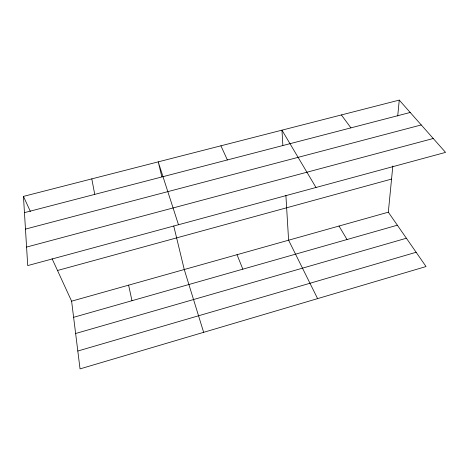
<?xml version="1.0" encoding="UTF-8"?>
<svg xmlns="http://www.w3.org/2000/svg" width="469" height="469" viewBox="0 0 469 469"><rect width="100%" height="100%" fill="white"/><g stroke="black" fill="none" stroke-linecap="round" stroke-linejoin="round"><path stroke-width="0.7" d="M52.082 258.695L71.605 301.174L80.035 368.892L426.04 266.544L388.32 212.187L392.834 165.962M397.718 115.96L399.266 100.108L23.45 196.394L27.724 265.589L445.55 152.39L399.266 100.108M77.813 351.029L416.138 252.275M75.632 333.506L406.394 238.234M73.615 317.308L397.354 225.208M71.605 301.174L388.32 212.187M57.505 270.49L391.556 179.076M26.581 247.069L433.25 138.496M25.467 229.095L421.256 124.942M24.452 212.639L410.211 112.472M341.379 114.94L350.912 127.873M339.017 226.04L347.025 239.524M315.989 187.489L281.957 130.165L282.871 145.326M317.601 298.618L288.599 240.204L285.891 195.391M23.45 196.394L30.385 211.484M220.922 145.8L227.371 159.947M237.027 254.696L242.836 269.165M178.49 224.739L158.223 161.864L161.823 176.737M203.652 332.328L184.264 269.517L173.741 226.005M128.617 285.152L131.965 300.705M91.801 178.882L94.744 194.389"/></g></svg>
